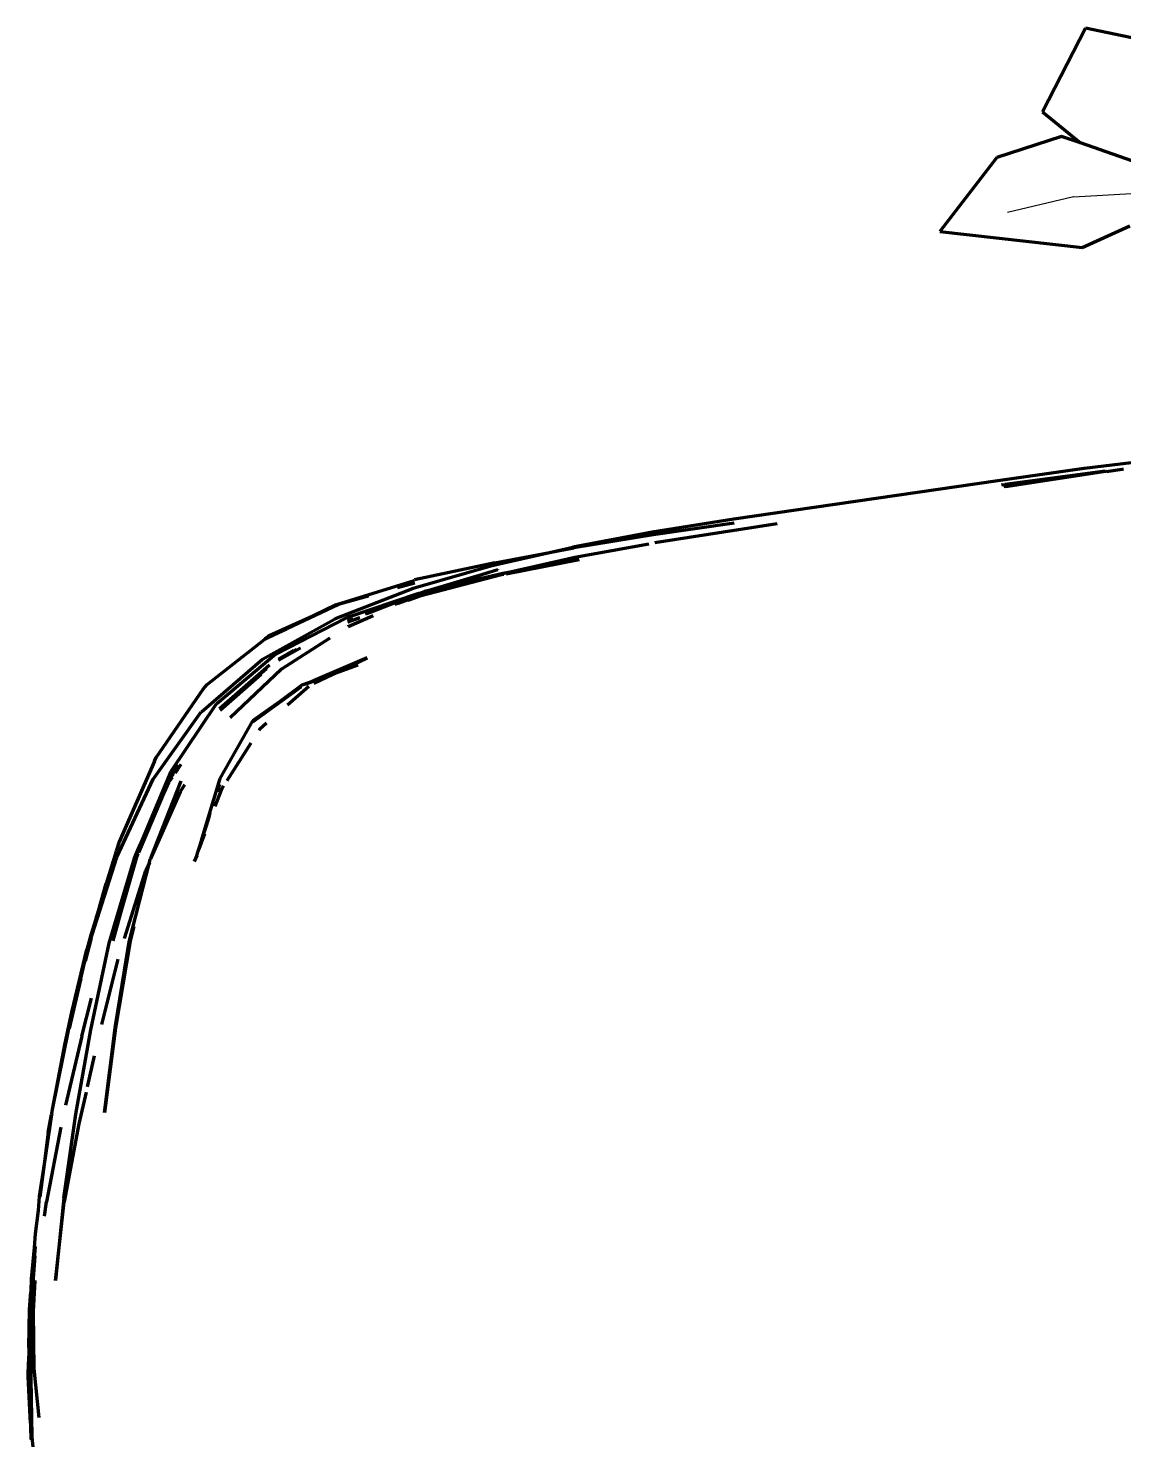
# Model space of a CAD drawing. Header units: millimetres. Extents: x 4307 to 31003, y 2809 to 20009.
# Drawn here: x 6835.7 to 6966.9, y 7625.3 to 7794.4 of the extents above; entities that cross this region are included whole.
import ezdxf

# ---------------------------------------------------------------- set-up
doc = ezdxf.new("R2010")
doc.units = ezdxf.units.MM
doc.layers.add('ProfileEdges', color=7, linetype='Continuous')

msp = doc.modelspace()

# ---------------------------------------------------------------- linework, layer by layer
for q in [(6952.95, 7772.28), (6972.14, 7774.84)]:
    msp.add_line((6960.88, 7774.16), q)
at = {"layer": 'ProfileEdges', "lineweight": 211}
for p, q in [((6962.3, 7794.36), (6957.14, 7784.34)), ((6978.54, 7791), (6962.3, 7794.36)), ((6957.14, 7784.34), (6961.69, 7780.62)), ((6959.44, 7781.4), (6951.67, 7778.88)), ((6961.69, 7780.62), (6959.44, 7781.4)), ((6970.26, 7777.65), (6961.69, 7780.62)), ((6951.67, 7778.88), (6944.87, 7770.03)), ((6944.87, 7770.03), (6961.89, 7768.09)), ((6961.89, 7768.09), (6967.63, 7770.7)), ((6976.78, 7743.42), (6962.13, 7741.62)), ((6962.13, 7741.62), (6951.79, 7740.17)), ((6964.69, 7741.32), (6952.69, 7739.72)), ((6952.73, 7739.49), (6964.69, 7741.32)), ((6964.69, 7741.32), (6964.77, 7741.3)), ((6964.77, 7741.3), (6966.69, 7741.54)), ((6966.69, 7741.54), (6966.87, 7741.59)), ((6951.79, 7740.17), (6920.17, 7735.57)), ((6952.46, 7739.68), (6952.24, 7739.65)), ((6952.46, 7739.68), (6952.69, 7739.72)), ((6952.73, 7739.49), (6952.53, 7739.46)), ((6920.17, 7735.57), (6910.42, 7734.02)), ((6920.22, 7735.11), (6910.52, 7733.7)), ((6910.73, 7732.76), (6925.36, 7735.07)), ((6910.42, 7734.02), (6900.91, 7732.23)), ((6910.52, 7733.7), (6901.02, 7732.14)), ((6891.42, 7730.05), (6898.12, 7731.59)), ((6891.58, 7730.36), (6898.12, 7731.59)), ((6898.12, 7731.59), (6900.91, 7732.23)), ((6898.12, 7731.59), (6901.02, 7732.14)), ((6901.13, 7731.01), (6910.02, 7732.63)), ((6891.35, 7730.01), (6881.77, 7727.29)), ((6891.58, 7730.36), (6881.95, 7728.29)), ((6890.87, 7729.23), (6891.92, 7729.54)), ((6891.35, 7730.01), (6891.42, 7730.05)), ((6891.92, 7729.54), (6891.94, 7729.58)), ((6892.54, 7729.08), (6901.13, 7731.01)), ((6901.65, 7730.75), (6892.54, 7729.08)), ((6892.9, 7729.04), (6901.65, 7730.75)), ((6872.59, 7725.37), (6881.9, 7728.24)), ((6881.97, 7727.92), (6879.91, 7727.34)), ((6881.9, 7728.24), (6881.95, 7728.29)), ((6882.48, 7726.43), (6890.65, 7728.64)), ((6882.74, 7726.45), (6892.21, 7728.9)), ((6883.14, 7726.91), (6890.87, 7729.23)), ((6885.18, 7727.38), (6890.87, 7729.23)), ((6890.65, 7728.64), (6885.18, 7727.38)), ((6892.54, 7729.08), (6890.65, 7728.64)), ((6890.65, 7728.64), (6891.84, 7728.96)), ((6891.84, 7728.96), (6892.54, 7729.08)), ((6892.21, 7728.9), (6892.6, 7728.98)), ((6881.77, 7727.29), (6872.45, 7723.63)), ((6876.27, 7726.32), (6872.82, 7725.36)), ((6882.31, 7726.64), (6873.79, 7723.77)), ((6876.44, 7726.38), (6876.27, 7726.32)), ((6876.69, 7724.44), (6882.31, 7726.64)), ((6880.04, 7725.52), (6881.88, 7726.21)), ((6881.29, 7725.93), (6882.74, 7726.45)), ((6881.29, 7725.93), (6881.88, 7726.21)), ((6881.88, 7726.21), (6882.36, 7726.42)), ((6882.31, 7726.64), (6882.41, 7726.65)), ((6882.42, 7726.44), (6882.36, 7726.42)), ((6882.51, 7726.72), (6882.41, 7726.65)), ((6882.42, 7726.44), (6882.48, 7726.43)), ((6882.48, 7726.43), (6882.78, 7726.61)), ((6882.51, 7726.72), (6882.81, 7726.81)), ((6882.78, 7726.61), (6885.11, 7727.36)), ((6882.81, 7726.81), (6883.02, 7726.88)), ((6883.02, 7726.88), (6883.14, 7726.91)), ((6885.11, 7727.36), (6883.14, 7726.91)), ((6885.11, 7727.36), (6885.18, 7727.38)), ((6872.82, 7725.36), (6866.64, 7722.46)), ((6869.85, 7724.03), (6872.56, 7725.36)), ((6869.85, 7724.03), (6872.6, 7725.3)), ((6872.56, 7725.36), (6872.59, 7725.37)), ((6872.6, 7725.3), (6872.82, 7725.36)), ((6876.25, 7724.26), (6876.04, 7724.19)), ((6876.25, 7724.26), (6876.69, 7724.44)), ((6880.04, 7725.52), (6879.54, 7725.35)), ((6881.15, 7725.88), (6881.29, 7725.93)), ((6863.73, 7718.82), (6872.35, 7723.61)), ((6864.54, 7721.66), (6869.34, 7723.8)), ((6873.79, 7723.77), (6865.33, 7719.39)), ((6866.64, 7722.46), (6869.34, 7723.8)), ((6869.34, 7723.8), (6869.85, 7724.03)), ((6872.35, 7723.61), (6872.45, 7723.63)), ((6873.94, 7723.26), (6875.22, 7723.72)), ((6875.22, 7723.72), (6873.94, 7723.22)), ((6874.49, 7723.59), (6873.94, 7723.36)), ((6874.01, 7722.71), (6873.95, 7722.67)), ((6874.01, 7722.71), (6877, 7724.03)), ((6874.49, 7723.59), (6874.56, 7723.6)), ((6875.38, 7723.75), (6875.22, 7723.72)), ((6857.09, 7715.76), (6863.98, 7721.16)), ((6866.62, 7722.45), (6863.98, 7721.16)), ((6863.98, 7721.16), (6864.01, 7721.23)), ((6864.01, 7721.23), (6866.62, 7722.45)), ((6864.54, 7721.66), (6864.01, 7721.23)), ((6871.82, 7721.32), (6866.02, 7717.63)), ((6866.62, 7722.45), (6866.64, 7722.46)), ((6865.33, 7719.39), (6858.25, 7713.46)), ((6867.45, 7719.83), (6865.64, 7718.81)), ((6867.81, 7719.95), (6865.65, 7718.76)), ((6868.28, 7720.11), (6865.67, 7718.64)), ((6856.43, 7712.52), (6863.73, 7718.82)), ((6864.56, 7718.1), (6858.57, 7712.87)), ((6858.57, 7712.87), (6864.21, 7717.7)), ((6866.02, 7717.63), (6859.88, 7711.79)), ((6876.27, 7718.96), (6869.84, 7716.21)), ((6872.43, 7717.14), (6876.27, 7718.96)), ((6872.43, 7717.14), (6875.19, 7718.13)), ((6858.66, 7712.72), (6863.57, 7717)), ((6868.5, 7715.73), (6869.84, 7716.21)), ((6868.86, 7715.8), (6872.15, 7717.01)), ((6869.84, 7716.21), (6868.86, 7715.8)), ((6869.84, 7716.21), (6872.15, 7717.01)), ((6869.89, 7715.94), (6872.15, 7717.01)), ((6872.15, 7717.01), (6872.43, 7717.14)), ((6850.99, 7707.02), (6856.62, 7715.22)), ((6856.62, 7715.22), (6857.09, 7715.76)), ((6862.58, 7711.29), (6868.37, 7715.5)), ((6868.5, 7715.73), (6865.81, 7713.72)), ((6868.37, 7715.5), (6865.81, 7713.72)), ((6866.72, 7713.34), (6869.29, 7715.58)), ((6850.63, 7704.45), (6856.39, 7712.49)), ((6858.15, 7713.38), (6852.75, 7705.37)), ((6856.39, 7712.49), (6856.43, 7712.52)), ((6858.15, 7713.38), (6858.25, 7713.46)), ((6865.81, 7713.72), (6862.53, 7711.43)), ((6865.81, 7713.72), (6862.58, 7711.29)), ((6862.53, 7711.43), (6858.61, 7704.52)), ((6863.43, 7710.47), (6864.23, 7711.17)), ((6863.43, 7710.47), (6863.31, 7710.28)), ((6862.33, 7708.75), (6859.47, 7704.25)), ((6850.82, 7706.6), (6846.57, 7696.95)), ((6850.82, 7706.6), (6850.99, 7707.02)), ((6853.66, 7706.08), (6852.43, 7704.27)), ((6853.97, 7706.21), (6853.26, 7705.17)), ((6846.31, 7695.1), (6850.63, 7704.45)), ((6852.75, 7705.37), (6848.82, 7695.93)), ((6848.91, 7695.67), (6852.48, 7704.03)), ((6849.65, 7697.78), (6852.37, 7704.17)), ((6852.48, 7704.03), (6849.65, 7697.78)), ((6850.39, 7695.08), (6854, 7704.25)), ((6852.43, 7704.27), (6852.37, 7704.17)), ((6852.9, 7704.64), (6852.48, 7704.03)), ((6852.48, 7704.03), (6852.69, 7704.52)), ((6852.69, 7704.52), (6853.08, 7705.09)), ((6853.19, 7705.25), (6853.4, 7705.56)), ((6858.61, 7704.52), (6856.49, 7697.37)), ((6853.86, 7702.92), (6850.39, 7695.08)), ((6854.4, 7703.75), (6853.86, 7702.92)), ((6858.77, 7703.14), (6858.03, 7701.16)), ((6858.33, 7702.93), (6858.34, 7702.98)), ((6858.34, 7702.98), (6858.63, 7703.86)), ((6859.08, 7703.64), (6858.77, 7703.14)), ((6856.12, 7696.06), (6857.32, 7699.78)), ((6857.32, 7699.78), (6857.47, 7700.35)), ((6848.82, 7695.93), (6849.65, 7697.78)), ((6856.8, 7697.89), (6856.12, 7696.06)), ((6856.49, 7697.37), (6856.12, 7696.06)), ((6846.23, 7695.81), (6845, 7691.94)), ((6848.82, 7695.93), (6845.82, 7685.08)), ((6846.57, 7696.95), (6846.23, 7695.81)), ((6848.41, 7694.98), (6848.82, 7695.93)), ((6848.71, 7695.21), (6848.84, 7695.53)), ((6855.87, 7695.29), (6856.03, 7695.81)), ((6856.03, 7695.81), (6856.12, 7696.06)), ((6843.06, 7684.95), (6846.31, 7695.1)), ((6845.37, 7684.79), (6848.41, 7694.98)), ((6845.82, 7685.08), (6848.71, 7695.21)), ((6847.78, 7684.96), (6850.19, 7694.48)), ((6850.19, 7694.48), (6849.76, 7693.5)), ((6850.19, 7694.48), (6850.29, 7694.88)), ((6850.29, 7694.88), (6850.39, 7695.08)), ((6850.39, 7695.08), (6850.33, 7694.87)), ((6855.87, 7695.29), (6855.57, 7694.59)), ((6845.19, 7692.33), (6845.14, 7692.24)), ((6845.19, 7692.38), (6845.24, 7692.51)), ((6845.19, 7692.38), (6845.19, 7692.33)), ((6847.2, 7685.38), (6849.76, 7693.5)), ((6844.09, 7688.66), (6845, 7691.94)), ((6843.06, 7684.95), (6844.09, 7688.66)), ((6843.77, 7687.72), (6843.19, 7685.8)), ((6843.78, 7687.76), (6843.77, 7687.72)), ((6844.09, 7688.66), (6843.78, 7687.76)), ((6842.52, 7682.64), (6843.26, 7685.41)), ((6843.19, 7685.8), (6842.71, 7684.05)), ((6848.31, 7686.78), (6847.87, 7685.04)), ((6840.9, 7676.54), (6842.83, 7684.13)), ((6840.9, 7676.54), (6842.71, 7684.05)), ((6841.97, 7680.56), (6842.83, 7684.13)), ((6842.83, 7684.13), (6843.06, 7684.95)), ((6843.16, 7674.44), (6845.37, 7684.79)), ((6846.09, 7674.67), (6847.78, 7684.96)), ((6847.87, 7685.04), (6846.13, 7674.67)), ((6844.48, 7675.06), (6846.44, 7682.89)), ((6840.54, 7674.56), (6841.97, 7680.56)), ((6841.97, 7680.56), (6840.6, 7674.58)), ((6840.9, 7676.54), (6841.97, 7680.56)), ((6842.08, 7673.67), (6843.25, 7678.21)), ((6840.11, 7672.84), (6840.9, 7676.54)), ((6838.59, 7664.88), (6840.54, 7674.56)), ((6842.08, 7673.67), (6840.16, 7665.41)), ((6841.39, 7664.33), (6843.16, 7674.44)), ((6844.83, 7664.52), (6846.09, 7674.67)), ((6846.13, 7674.67), (6844.83, 7664.52)), ((6838.59, 7664.88), (6840.11, 7672.84)), ((6843.58, 7671.31), (6842.74, 7667.59)), ((6842.61, 7666.98), (6841.74, 7663.15)), ((6838.48, 7664.28), (6837.57, 7658.32)), ((6838.07, 7662.12), (6838.48, 7664.28)), ((6838.5, 7664.41), (6838.48, 7664.28)), ((6838.5, 7664.41), (6838.59, 7664.88)), ((6839.95, 7654.28), (6841.39, 7664.33)), ((6838.07, 7662.12), (6837.57, 7658.32)), ((6839.58, 7662.77), (6837.87, 7653.84)), ((6841.74, 7663.15), (6839.98, 7653.81)), ((6837.57, 7658.32), (6836.98, 7654.46)), ((6837.57, 7658.32), (6837.06, 7654.44)), ((6836.98, 7654.46), (6836.86, 7652.78)), ((6837.63, 7652.13), (6837.87, 7653.84)), ((6839.95, 7654.28), (6838.95, 7644.39)), ((6838.95, 7644.39), (6839.98, 7653.81)), ((6836.86, 7652.78), (6836.53, 7650)), ((6836.53, 7650), (6836.41, 7648.37)), ((6836.41, 7648.37), (6836, 7643.12)), ((6836.41, 7648.37), (6836.05, 7644.62)), ((6836.53, 7648.49), (6836.18, 7644.45)), ((6836.27, 7644.07), (6836.52, 7647.33)), ((6836.18, 7644.45), (6835.81, 7634.67)), ((6836.05, 7644.62), (6836, 7643.12)), ((6836.31, 7640.71), (6836.27, 7644.07)), ((6836.31, 7640.71), (6836.52, 7644.36)), ((6836.52, 7644.36), (6836.53, 7644.39)), ((6836, 7643.07), (6835.76, 7636.38)), ((6835.85, 7640.94), (6836, 7643.07)), ((6836, 7643.12), (6836, 7643.07)), ((6835.76, 7636.38), (6835.85, 7640.94)), ((6835.98, 7635), (6836.31, 7640.71)), ((6836.38, 7633.82), (6836.31, 7640.71)), ((6835.76, 7636.38), (6835.74, 7635.86)), ((6835.74, 7635.86), (6835.71, 7634.91)), ((6835.71, 7634.91), (6835.72, 7634.67)), ((6836.16, 7625.68), (6835.98, 7635)), ((6835.68, 7632.87), (6835.72, 7634.67)), ((6835.72, 7634.67), (6835.94, 7627.32)), ((6836.03, 7625.38), (6835.81, 7634.67)), ((6836.98, 7627.96), (6836.38, 7633.82)), ((6835.94, 7627.32), (6835.68, 7632.87)), ((6835.94, 7627.32), (6836.03, 7625.38)), ((6836.03, 7625.38), (6836, 7625.29)), ((6836.84, 7618.49), (6836.16, 7625.68))]:
    msp.add_line(p, q, dxfattribs=at)

doc.saveas('drawing.dxf')
